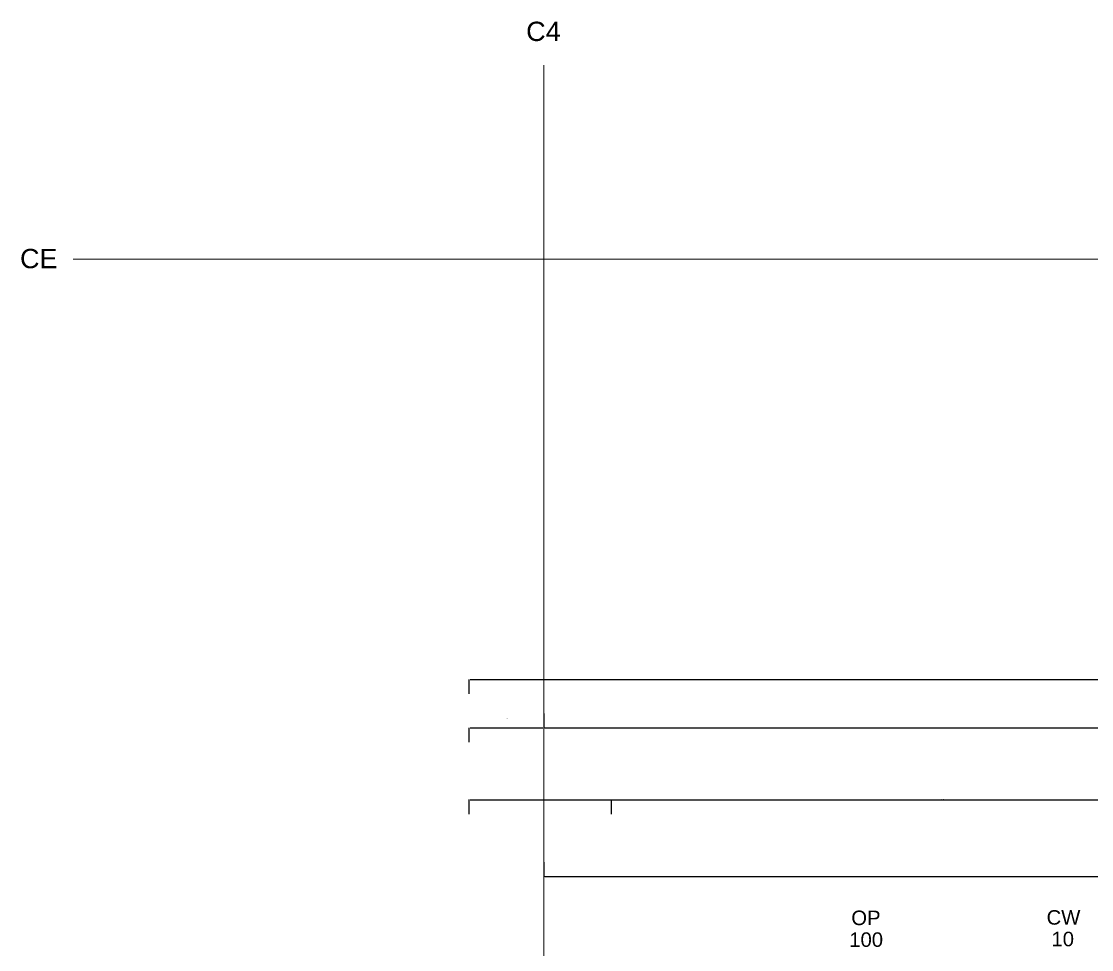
# Model space of a CAD drawing. Extents: x -47641 to 202, y -7675 to 12965.
# Drawn here: x -47638 to -42100, y 8160 to 12965 of the extents above; entities that cross this region are included whole.
import ezdxf

# ---------------------------------------------------------------- set-up
doc = ezdxf.new("R2010")
doc.units = 0
for name, color, linetype, lineweight in [('A-____-____-DIMS', 9, 'CONTINUOUS', 5), ('A-GENM-____-IDEN', 9, 'CONTINUOUS', 9), ('A-WALL-____-IDEN', 9, 'CONTINUOUS', 9), ('S-GRID-____-IDEN', 9, 'CONTINUOUS', 9), ('S-GRID-____-OTLN', 9, 'CONTINUOUS', 5)]:
    doc.layers.add(name, color=color, linetype=linetype, lineweight=lineweight)
doc.styles.add('Arial', font='Arial')
doc.styles.add('Arial_2', font='Arial_2')
doc.dimstyles.get("Standard").update_dxf_attribs({"dimtxt": 2.5, "dimasz": 2.5, "dimexe": 1.25, "dimexo": 0.625, "dimtad": 0, "dimtoh": 1, "dimdec": 4, "dimzin": 1, "dimdsep": 46, "dimtxsty": 'Standard', "dimcen": 0.09, "dimadec": 0, "dimazin": 0, "dimtfac": 1, "dimtdec": 4, "dimtofl": 0, "dimtmove": 0, "dimatfit": 3, "dimfxl": 1, "dimtolj": 1, "dimtzin": 0, "dimarcsym": 0})

# ---------------------------------------------------------------- blocks, each defined once
blk = doc.blocks.new('*D75')
at = {"layer": 'A-____-____-DIMS', "color": 0, "linetype": 'ByBlock', "lineweight": -2}
for p, q in [((-44934.9, 8613), (-44934.9, 8537.3)), ((-44929.9, 8538.6), (-40529.9, 8538.6)), ((-40524.9, 8464.2), (-40524.9, 8539.8))]:
    blk.add_line(p, q, dxfattribs=at)
for points in [[(-44934.9, 8538.6), (-44932.4, 8539), (-44932.4, 8538.2)], [(-40524.9, 8538.6), (-40527.4, 8538.2), (-40527.4, 8539)]]:
    blk.add_solid(points, dxfattribs=at)
at = {"layer": 'A-____-____-DIMS', "color": 0, "linetype": 'CONTINUOUS', "lineweight": -2, "insert": (-42729.9, 8586.9), "char_height": 2.5, "width": 15.556, "attachment_point": 5}
blk.add_mtext('4410.0000', dxfattribs=at)
blk = doc.blocks.new('*D129')
at = {"layer": 'A-____-____-DIMS', "color": 0, "linetype": 'ByBlock', "lineweight": -2}
for p, q in [((-45319.9, 9483.2), (-45319.9, 9558.8)), ((-45314.9, 9557.5), (-22954.9, 9557.5)), ((-22949.9, 9483.2), (-22949.9, 9558.8))]:
    blk.add_line(p, q, dxfattribs=at)
for points in [[(-45319.9, 9557.5), (-45317.4, 9557.9), (-45317.4, 9557.1)], [(-22949.9, 9557.5), (-22952.4, 9557.1), (-22952.4, 9557.9)]]:
    blk.add_solid(points, dxfattribs=at)
at = {"layer": 'A-____-____-DIMS', "color": 0, "linetype": 'CONTINUOUS', "lineweight": -2, "insert": (-34134.9, 9605.8), "char_height": 2.5, "width": 17.5, "attachment_point": 5}
blk.add_mtext('22370.0000', dxfattribs=at)
blk = doc.blocks.new('*D177')
at = {"layer": 'A-____-____-DIMS', "color": 0, "linetype": 'ByBlock', "lineweight": -2}
for p, q in [((-45319.9, 8861.3), (-45319.9, 8937)), ((-45314.9, 8935.7), (-44589.9, 8935.7)), ((-44584.9, 8861.3), (-44584.9, 8937))]:
    blk.add_line(p, q, dxfattribs=at)
for points in [[(-45319.9, 8935.7), (-45317.4, 8936.1), (-45317.4, 8935.3)], [(-44584.9, 8935.7), (-44587.4, 8935.3), (-44587.4, 8936.1)]]:
    blk.add_solid(points, dxfattribs=at)
at = {"layer": 'A-____-____-DIMS', "color": 0, "linetype": 'CONTINUOUS', "lineweight": -2, "insert": (-44952.4, 8984), "char_height": 2.5, "width": 13.611, "attachment_point": 5}
blk.add_mtext('735.0000', dxfattribs=at)
blk = doc.blocks.new('*D178')
at = {"layer": 'A-____-____-DIMS', "color": 0, "linetype": 'ByBlock', "lineweight": -2}
for p, q in [((-44584.9, 8861.3), (-44584.9, 8937)), ((-44579.9, 8935.7), (-41154.9, 8935.7)), ((-41149.9, 8861.3), (-41149.9, 8937))]:
    blk.add_line(p, q, dxfattribs=at)
for points in [[(-44584.9, 8935.7), (-44582.4, 8936.1), (-44582.4, 8935.3)], [(-41149.9, 8935.7), (-41152.4, 8935.3), (-41152.4, 8936.1)]]:
    blk.add_solid(points, dxfattribs=at)
at = {"layer": 'A-____-____-DIMS', "color": 0, "linetype": 'CONTINUOUS', "lineweight": -2, "insert": (-42867.4, 8935.7), "char_height": 2.5, "width": 28.333, "attachment_point": 5}
blk.add_mtext('3435.0000\\X2400', dxfattribs=at)
blk = doc.blocks.new('*D266')
at = {"layer": 'A-____-____-DIMS', "color": 0, "linetype": 'ByBlock', "lineweight": -2}
for p, q in [((-44934.9, 9381.9), (-44934.9, 9306.3)), ((-45319.9, 9233.2), (-45319.9, 9308.8)), ((-45314.9, 9307.5), (-44939.9, 9307.5))]:
    blk.add_line(p, q, dxfattribs=at)
for points in [[(-45319.9, 9307.5), (-45317.4, 9307.9), (-45317.4, 9307.1)], [(-44934.9, 9307.5), (-44937.4, 9307.1), (-44937.4, 9307.9)]]:
    blk.add_solid(points, dxfattribs=at)
at = {"layer": 'A-____-____-DIMS', "color": 0, "linetype": 'CONTINUOUS', "lineweight": -2, "insert": (-45127.4, 9355.8), "char_height": 2.5, "width": 13.611, "attachment_point": 5}
blk.add_mtext('385.0000', dxfattribs=at)
blk = doc.blocks.new('*D267')
at = {"layer": 'A-____-____-DIMS', "color": 0, "linetype": 'ByBlock', "lineweight": -2}
for p, q in [((-44934.9, 9381.9), (-44934.9, 9306.3)), ((-36834.9, 9381.9), (-36834.9, 9306.3)), ((-44929.9, 9307.5), (-36839.9, 9307.5))]:
    blk.add_line(p, q, dxfattribs=at)
for points in [[(-44934.9, 9307.5), (-44932.4, 9307.9), (-44932.4, 9307.1)], [(-36834.9, 9307.5), (-36837.4, 9307.1), (-36837.4, 9307.9)]]:
    blk.add_solid(points, dxfattribs=at)
at = {"layer": 'A-____-____-DIMS', "color": 0, "linetype": 'CONTINUOUS', "lineweight": -2, "insert": (-40884.9, 9355.8), "char_height": 2.5, "width": 15, "attachment_point": 5}
blk.add_mtext('8100.0000', dxfattribs=at)

msp = doc.modelspace()

# ---------------------------------------------------------------- linework, layer by layer
at = {"layer": 'S-GRID-____-OTLN', "linetype": 'CONTINUOUS', "lineweight": 9}
for p, q in [((-44934.90222, 11487.43445), (-44934.90222, 12737.43445)), ((-46120.05674, 11733.20564), (-47370.05674, 11733.20564)), ((-22634.82695, 11733.20564), (-46120.05674, 11733.20564)), ((-44934.90222, -6198.93533), (-44934.90222, 11487.43445))]:
    msp.add_line(p, q, dxfattribs=at)

# ---------------------------------------------------------------- texts
at = {"layer": 'A-GENM-____-IDEN', "lineweight": 5, "char_height": 75, "attachment_point": 1, "style": 'Arial_2'}
for s, insert, width in [('OP', (-43343.25764, 8362.08481), 108.3333333), ('100', (-43353.85764, 8249.36324), 133.3333333)]:
    msp.add_mtext(s, dxfattribs=dict(at, insert=insert, width=width))
at = {"layer": 'A-WALL-____-IDEN', "lineweight": 5, "char_height": 75, "attachment_point": 1, "style": 'Arial_2'}
for s, insert, width in [('CW', (-42332.74038, 8364.31439), 125), ('10', (-42307.54038, 8252.4756), 75)]:
    msp.add_mtext(s, dxfattribs=dict(at, insert=insert, width=width))
at = {"layer": 'S-GRID-____-IDEN', "lineweight": 5, "char_height": 100, "attachment_point": 1, "style": 'Arial'}
for s, insert, width in [('C4', (-45025.76013, 12963.16031), 133.3333333), ('CE', (-47644.76698, 11787.11335), 122.2222222)]:
    msp.add_mtext(s, dxfattribs=dict(at, insert=insert, width=width))

# ---------------------------------------------------------------- dimensions: what is measured, and where the dimension line sits
at = {"layer": 'A-____-____-DIMS', "lineweight": 9}
for base, p1, p2, picture, middle in [((-22949.90222, 9557.52568), (-45319.90222, 9482.52568), (-22949.90222, 9482.52568), '*D129', (-34134.90222, 9605.84424)), ((-44934.90222, 9307.52568), (-45319.90222, 9232.52568), (-44934.90222, 9382.52568), '*D266', (-45127.40222, 9355.84424)), ((-36834.90222, 9307.52568), (-44934.90222, 9382.52568), (-36834.90222, 9382.52568), '*D267', (-40884.90222, 9355.81866)), ((-44584.90222, 8935.72336), (-45319.90222, 8860.72336), (-44584.90222, 8860.72336), '*D177', (-44952.40222, 8984.04192)), ((-40524.90222, 8538.58967), (-44934.90222, 8613.58967), (-40524.90222, 8463.58967), '*D75', (-42729.90222, 8586.88265))]:
    dim = msp.add_linear_dim(base=base, p1=p1, p2=p2, dimstyle='Standard', dxfattribs=at)
    dim.commit()
    dim.dimension.update_dxf_attribs({"geometry": picture, "text_midpoint": middle})
dim = msp.add_linear_dim(base=(-41149.90222, 8935.72336), p1=(-44584.90222, 8860.72336), p2=(-41149.90222, 8860.72336), text='<>\\X2400', dimstyle='Standard', dxfattribs=at)
dim.commit()
dim.dimension.update_dxf_attribs({"geometry": '*D178', "text_midpoint": (-42867.40222, 8935.72336)})

doc.saveas('drawing.dxf')
